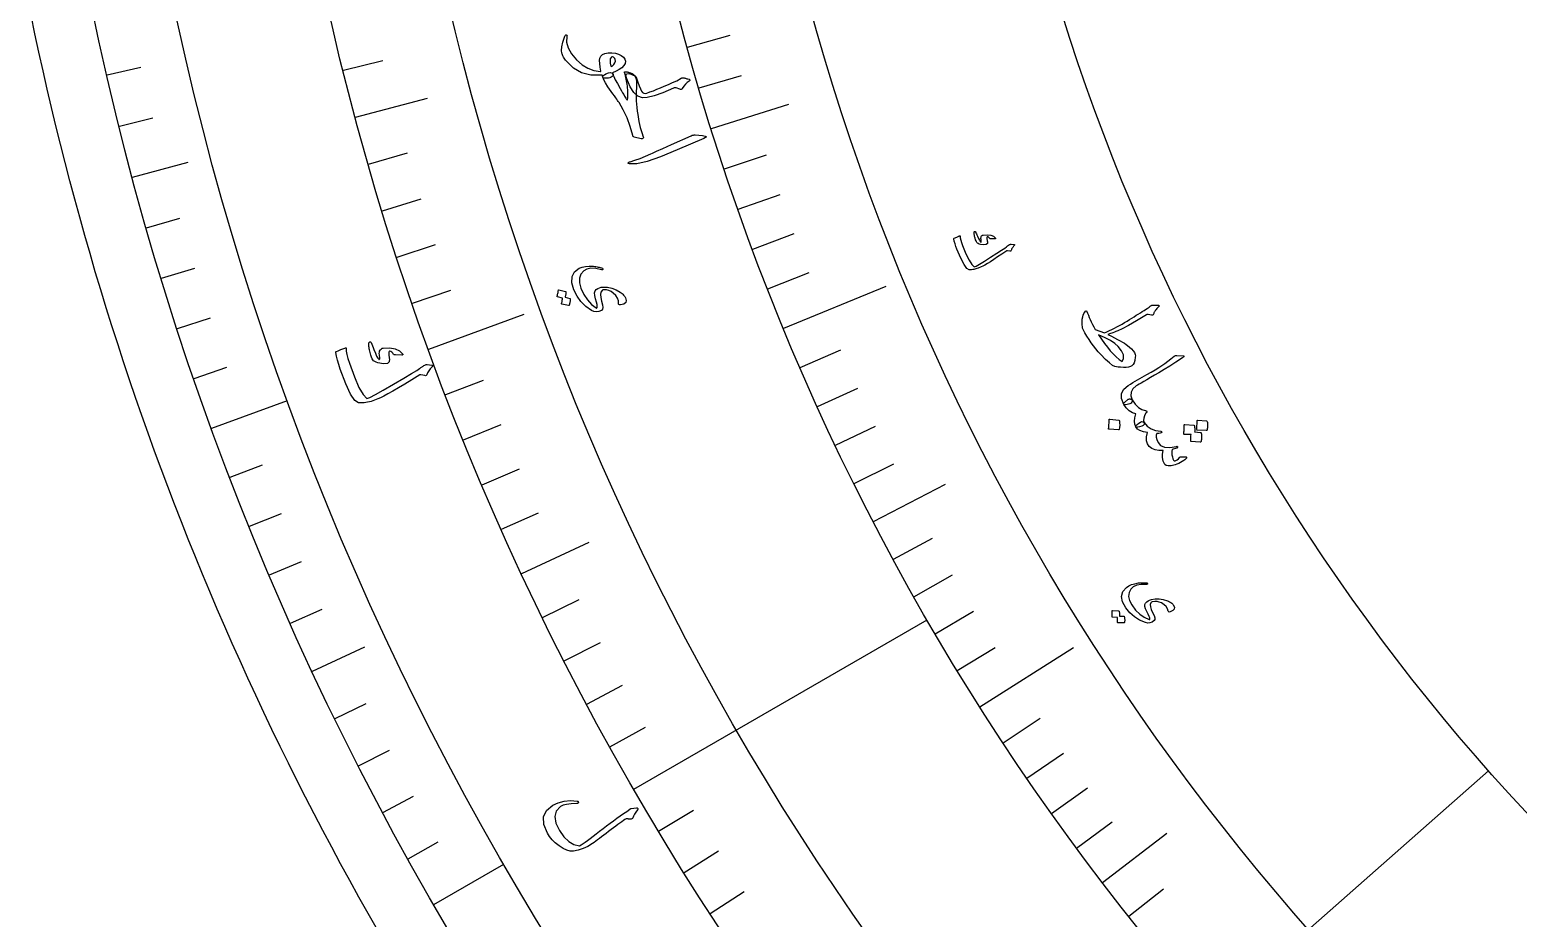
# Model space of a CAD drawing. Header units: millimetres. Extents: x -68 to 68, y -68 to 87.
# Drawn here: x -66.15 to -33.51, y -33.38 to -13.89 of the extents above; entities that cross this region are included whole.
import ezdxf

# ---------------------------------------------------------------- set-up
doc = ezdxf.new("R2010")
doc.units = ezdxf.units.MM
for name, color, linetype in [('CUT_OUTER', 1, 'Continuous'), ('ENGRAVE', 7, 'Continuous'), ('ENGRAVE_FINE', 8, 'Continuous'), ('TEXT', 5, 'Continuous')]:
    doc.layers.add(name, color=color, linetype=linetype)

msp = doc.modelspace()

# ---------------------------------------------------------------- linework, layer by layer
at = {"layer": 'CUT_OUTER'}
msp.add_lwpolyline([(-58.5256, -33.6304), (-58.7309, -33.2706), (-58.9339, -32.9096), (-59.1347, -32.5474), (-59.3333, -32.1839), (-59.5297, -31.8193), (-59.7238, -31.4534), (-59.9157, -31.0864), (-60.1053, -30.7181), (-60.2926, -30.3488), (-60.4777, -29.9782), (-60.6605, -29.6066), (-60.841, -29.2338), (-61.0193, -28.86), (-61.1952, -28.485), (-61.3688, -28.109), (-61.5402, -27.7319), (-61.7092, -27.3538), (-61.8758, -26.9746), (-62.0402, -26.5945), (-62.2022, -26.2133), (-62.3619, -25.8311), (-62.5192, -25.448), (-62.6742, -25.0639), (-62.8268, -24.6789), (-62.977, -24.2929), (-63.1249, -23.906), (-63.2704, -23.5183), (-63.4135, -23.1296), (-63.5542, -22.7401), (-63.6926, -22.3497), (-63.8285, -21.9584), (-63.962, -21.5664), (-64.0932, -21.1735), (-64.2219, -20.7799), (-64.3482, -20.3854), (-64.472, -19.9902), (-64.5935, -19.5942), (-64.7125, -19.1975), (-64.8291, -18.8001), (-64.9432, -18.4019), (-65.0549, -18.0031), (-65.1641, -17.6036), (-65.2709, -17.2034), (-65.3752, -16.8026), (-65.4771, -16.4012), (-65.5765, -15.9991), (-65.6734, -15.5964), (-65.7679, -15.1932), (-65.8599, -14.7893), (-65.9494, -14.3849), (-66.0364, -13.98), (-66.121, -13.5746)], dxfattribs=at)
at = {"layer": 'ENGRAVE'}
for points in [[(-59.006, -15.8106), (-57.4282, -15.3878)], [(-51.2041, -16.0564), (-49.5037, -15.5232)], [(-63.896, -17.1209), (-62.6735, -16.7933)], [(-49.6183, -20.4375), (-47.3714, -19.512)], [(-57.4035, -20.8932), (-55.3103, -20.1313)], [(-62.1607, -22.6246), (-60.4956, -22.0186)], [(-47.6526, -24.6758), (-46.0702, -23.8564)], [(-55.3641, -25.8167), (-53.8836, -25.1263)], [(-52.9033, -30.5437), (-46.4731, -26.8313)], [(-59.9523, -27.9562), (-58.8052, -27.4213)], [(-45.319, -28.7376), (-43.2669, -27.4363)], [(-40.2424, -35.4995), (-34.1681, -30.1411)], [(-42.6329, -32.5899), (-41.2172, -31.5076)], [(-57.2876, -33.075), (-55.7531, -32.1891)]]:
    msp.add_lwpolyline(points, dxfattribs=at)
for radius in [66.15, 66.15, 64.3781, 61.0875, 61.0875, 58.4888, 53.6625, 53.6625, 50.8275, 45.5625, 45.5625]:
    msp.add_circle((0, 0), radius, dxfattribs=at)
at = {"layer": 'ENGRAVE_FINE'}
for points in [[(-51.7299, -14.2717), (-50.7929, -14.0132)], [(-59.2729, -14.7784), (-58.4084, -14.5629)], [(-64.4546, -14.8805), (-63.7147, -14.7097)], [(-51.4748, -15.1661), (-50.5424, -14.8914)], [(-64.1851, -16.0031), (-63.4482, -15.8194)], [(-58.7211, -16.838), (-57.8646, -16.5924)], [(-50.9178, -16.9424), (-49.9955, -16.6355)], [(-58.4183, -17.8603), (-57.5662, -17.5998)], [(-50.616, -17.8238), (-49.6992, -17.5009)], [(-63.5875, -18.2334), (-62.8575, -18.0241)], [(-58.0977, -18.8771), (-57.2503, -18.6017)], [(-50.2987, -18.7003), (-49.3877, -18.3615)], [(-63.2596, -19.3404), (-62.5334, -19.1184)], [(-49.9662, -19.5716), (-49.0611, -19.2171)], [(-57.7594, -19.8881), (-56.9169, -19.5981)], [(-62.9124, -20.4415), (-62.1902, -20.2068)], [(-49.2552, -21.2976), (-48.363, -20.9119)], [(-62.5461, -21.5363), (-61.8281, -21.2891)], [(-57.0301, -21.8918), (-56.1983, -21.5725)], [(-48.877, -22.1518), (-47.9917, -21.7506)], [(-56.6393, -22.8838), (-55.8132, -22.55)], [(-48.4838, -22.9998), (-47.6056, -22.5832)], [(-61.7563, -23.706), (-61.0474, -23.4339)], [(-48.0756, -23.8412), (-47.2048, -23.4093)], [(-56.2313, -23.8688), (-55.4112, -23.5206)], [(-61.3332, -24.7802), (-60.6291, -24.4958)], [(-55.8062, -24.8465), (-54.9922, -24.4841)], [(-47.2149, -25.5034), (-46.3596, -25.0414)], [(-60.8914, -25.8469), (-60.1924, -25.5502)], [(-46.7625, -26.3236), (-45.9155, -25.8468)], [(-54.9051, -26.779), (-54.1043, -26.3884)], [(-60.431, -26.9056), (-59.7373, -26.5968)], [(-46.2957, -27.1362), (-45.4571, -26.6447)], [(-54.4294, -27.7331), (-53.6355, -27.3286)], [(-45.8145, -27.9409), (-44.9846, -27.4348)], [(-53.9371, -28.6788), (-53.1504, -28.2605)], [(-59.4552, -28.9983), (-58.7727, -28.6654)], [(-44.8095, -29.5258), (-43.9978, -28.991)], [(-53.4283, -29.6158), (-52.649, -29.1838)], [(-58.9401, -30.0315), (-58.2635, -29.6867)], [(-44.2859, -30.3054), (-43.4838, -29.7565)], [(-43.7486, -31.0761), (-42.9561, -30.5133)], [(-58.407, -31.0555), (-57.7365, -30.699)], [(-52.3622, -31.4624), (-51.5985, -31.0035)], [(-43.1975, -31.8377), (-42.4151, -31.261)], [(-57.8561, -32.0702), (-57.1919, -31.702)], [(-51.8051, -32.3714), (-51.0495, -31.8993)], [(-51.2323, -33.2706), (-50.485, -32.7854)], [(-42.0549, -33.3324), (-41.2932, -32.7286)]]:
    msp.add_lwpolyline(points, dxfattribs=at)
at = {"layer": 'TEXT'}
for points in [[(-53.6297, -14.8885), (-53.8516, -14.8862), (-54.0513, -14.834), (-54.2285, -14.7316), (-54.3829, -14.5787), (-54.4005, -14.5562), (-54.4168, -14.5337), (-54.4319, -14.5112), (-54.4459, -14.4887), (-54.4584, -14.4664), (-54.4694, -14.4443), (-54.4788, -14.4224), (-54.4866, -14.4009), (-54.4934, -14.3438), (-54.4846, -14.2635), (-54.4598, -14.16), (-54.4192, -14.0335), (-54.4123, -14.0193), (-54.4045, -14.0099), (-54.3958, -14.0055), (-54.3861, -14.0059), (-54.3777, -14.0102), (-54.3725, -14.0173), (-54.3706, -14.0274), (-54.3719, -14.0404), (-54.3785, -14.1626), (-54.3452, -14.2891), (-54.272, -14.4197), (-54.1588, -14.5541), (-54.0414, -14.6567), (-53.915, -14.7333), (-53.7797, -14.7839), (-53.6356, -14.8087), (-53.6312, -14.807), (-53.628, -14.8046), (-53.626, -14.8015), (-53.6252, -14.7977), (-53.6441, -14.7096), (-53.6543, -14.6329), (-53.6559, -14.5679), (-53.6489, -14.5144), (-53.628, -14.4689), (-53.5914, -14.434), (-53.5392, -14.4098), (-53.4714, -14.3963), (-53.4622, -14.3953), (-53.4528, -14.3947), (-53.4431, -14.3942), (-53.4331, -14.3941), (-53.4228, -14.3942), (-53.4119, -14.3944), (-53.4005, -14.3949), (-53.3885, -14.3955), (-53.3091, -14.4057), (-53.2402, -14.4253), (-53.1818, -14.4544), (-53.1338, -14.493), (-53.1013, -14.5369), (-53.0893, -14.5821), (-53.0977, -14.6285), (-53.1265, -14.6762), (-53.1719, -14.7236), (-53.2281, -14.7656), (-53.2953, -14.8022), (-53.3733, -14.8335), (-53.3719, -14.8384), (-53.3703, -14.8432), (-53.3686, -14.8477), (-53.3668, -14.852), (-53.365, -14.8563), (-53.3634, -14.8608), (-53.3618, -14.8655), (-53.3604, -14.8704), (-53.3592, -14.8884), (-53.3663, -14.9045), (-53.3816, -14.9189), (-53.4052, -14.9316), (-53.4321, -14.9417), (-53.4601, -14.949), (-53.4893, -14.9536), (-53.5196, -14.9555), (-53.5469, -14.9545), (-53.5673, -14.9505), (-53.5809, -14.9436), (-53.5875, -14.9337), (-53.6008, -14.8859), (-53.6054, -14.8868), (-53.6118, -14.8876), (-53.6198, -14.8881), (-53.6297, -14.8885)], [(-53.3833, -14.6905), (-53.3448, -14.6516), (-53.3204, -14.6139), (-53.31, -14.5774), (-53.3138, -14.5421), (-53.3246, -14.5234), (-53.338, -14.5076), (-53.3538, -14.495), (-53.3722, -14.4853), (-53.3812, -14.483), (-53.3898, -14.4847), (-53.3981, -14.4903), (-53.4059, -14.4998), (-53.4215, -14.5319), (-53.4267, -14.5736), (-53.4216, -14.625), (-53.406, -14.686), (-53.4031, -14.6919), (-53.3983, -14.6946), (-53.3917, -14.6942), (-53.3833, -14.6905)], [(-52.8468, -15.1725), (-52.8523, -15.2386), (-52.8552, -15.3067), (-52.8555, -15.3768), (-52.853, -15.4488), (-52.8481, -15.5226), (-52.841, -15.5977), (-52.8317, -15.6743), (-52.8202, -15.7522), (-52.7941, -15.9018), (-52.7649, -16.0325), (-52.7326, -16.1444), (-52.6975, -16.2374), (-52.6943, -16.2476), (-52.6942, -16.2567), (-52.6971, -16.2648), (-52.7031, -16.2717), (-52.7112, -16.2771), (-52.7201, -16.2804), (-52.7301, -16.2816), (-52.741, -16.2807), (-52.8952, -16.2467), (-52.908, -16.2426), (-52.9177, -16.2352), (-52.9244, -16.2245), (-52.928, -16.2105), (-52.985, -16.0109), (-53.0543, -15.8241), (-53.1359, -15.65), (-53.2301, -15.4885), (-53.2355, -15.4796), (-53.2455, -15.4645), (-53.2602, -15.4433), (-53.2795, -15.416), (-53.3034, -15.3826), (-53.3319, -15.343), (-53.365, -15.2972), (-53.4027, -15.2452), (-53.474, -15.1439), (-53.5286, -15.0577), (-53.5666, -14.9868), (-53.5882, -14.9312), (-53.5869, -14.9153), (-53.5747, -14.8976), (-53.5515, -14.8783), (-53.5173, -14.8573), (-53.4588, -14.8344), (-53.4135, -14.8292), (-53.3816, -14.8414), (-53.3628, -14.8711), (-53.3441, -14.9191), (-53.3119, -14.9859), (-53.2662, -15.0715), (-53.2069, -15.1758), (-53.1767, -15.2283), (-53.1502, -15.2741), (-53.1273, -15.3134), (-53.1082, -15.3462), (-53.0928, -15.3722), (-53.0812, -15.3914), (-53.0735, -15.4038), (-53.0696, -15.4094), (-53.0678, -15.4114), (-53.0662, -15.4131), (-53.0648, -15.4146), (-53.0637, -15.4158), (-53.0628, -15.4168), (-53.0621, -15.418), (-53.0615, -15.4192), (-53.061, -15.4204), (-53.0551, -15.4269), (-53.0505, -15.4288), (-53.0473, -15.426), (-53.0454, -15.4185), (-53.0404, -15.3865), (-53.037, -15.3533), (-53.0351, -15.3188), (-53.0347, -15.2831), (-53.0356, -15.2461), (-53.0378, -15.2078), (-53.0411, -15.1681), (-53.0457, -15.1271), (-53.0509, -15.0871), (-53.0568, -15.0478), (-53.0635, -15.0092), (-53.071, -14.9714), (-53.0794, -14.9346), (-53.0886, -14.8993), (-53.0988, -14.8654), (-53.1099, -14.8329), (-53.1112, -14.824), (-53.1095, -14.8173), (-53.1049, -14.8129), (-53.0973, -14.8106), (-53.0825, -14.811), (-53.0679, -14.8124), (-53.0532, -14.8149), (-53.0386, -14.8184), (-53.0238, -14.8226), (-53.0085, -14.8274), (-52.9927, -14.8327), (-52.9765, -14.8386), (-52.9448, -14.8525), (-52.9191, -14.8681), (-52.8992, -14.8853), (-52.8853, -14.9042), (-52.8631, -14.9556), (-52.8493, -15.0174), (-52.8438, -15.0897), (-52.8468, -15.1725)], [(-52.621, -15.2818), (-52.5511, -15.2555), (-52.4777, -15.2271), (-52.4009, -15.1966), (-52.3207, -15.1639), (-52.2367, -15.1288), (-52.1488, -15.0912), (-52.057, -15.0509), (-51.9611, -15.0081), (-51.8675, -14.9494), (-51.8542, -14.9452), (-51.841, -14.9431), (-51.8279, -14.9429), (-51.8149, -14.9448), (-51.8081, -14.9462), (-51.799, -14.9484), (-51.7877, -14.9515), (-51.7741, -14.9554), (-51.7581, -14.9599), (-51.7396, -14.9649), (-51.7187, -14.9703), (-51.6953, -14.9761), (-51.6875, -14.9783), (-51.6814, -14.9819), (-51.6769, -14.987), (-51.674, -14.9936), (-51.6736, -14.9996), (-51.676, -15.0054), (-51.6811, -15.011), (-51.689, -15.0164), (-51.7331, -15.0473), (-51.7737, -15.0845), (-51.8108, -15.128), (-51.8443, -15.1778), (-51.854, -15.1907), (-51.8654, -15.1979), (-51.8785, -15.1992), (-51.8933, -15.1948), (-51.9804, -15.1646), (-51.9905, -15.1631), (-52.0029, -15.1639), (-52.0177, -15.167), (-52.0348, -15.1725), (-52.2703, -15.2708), (-52.4627, -15.3388), (-52.6121, -15.3761), (-52.7185, -15.3826), (-52.816, -15.3495), (-52.906, -15.2689), (-52.9881, -15.1407), (-53.0621, -14.9648), (-53.0774, -14.8961), (-53.0655, -14.8568), (-53.0266, -14.8469), (-52.9606, -14.8664), (-52.9515, -14.8704), (-52.9425, -14.8744), (-52.9338, -14.8782), (-52.9253, -14.8819), (-52.9169, -14.8855), (-52.9088, -14.889), (-52.9009, -14.8924), (-52.8931, -14.8957), (-52.8776, -14.9047), (-52.8649, -14.9172), (-52.8548, -14.9332), (-52.8475, -14.9525), (-52.8194, -15.0408), (-52.7911, -15.1176), (-52.7626, -15.1829), (-52.7339, -15.2367), (-52.7122, -15.2655), (-52.6862, -15.2826), (-52.6558, -15.288), (-52.621, -15.2818)], [(-51.3969, -16.2129), (-51.3439, -16.2216), (-51.322, -16.235), (-51.3311, -16.2534), (-51.3713, -16.2766), (-51.9587, -16.5245), (-52.3193, -16.6762), (-52.6134, -16.7783), (-52.8413, -16.8303), (-53.0029, -16.8319), (-53.0175, -16.8274), (-53.0264, -16.8222), (-53.0293, -16.8161), (-53.0264, -16.8092), (-53.0205, -16.8025), (-53.0121, -16.7964), (-53.0011, -16.7909), (-52.9876, -16.7859), (-52.8806, -16.752), (-52.7687, -16.7111), (-52.6518, -16.6632), (-52.5301, -16.6084), (-52.4981, -16.5947), (-52.4119, -16.5568), (-52.2715, -16.4947), (-52.0769, -16.4086), (-51.6464, -16.2143), (-51.6229, -16.2056), (-51.6006, -16.1999), (-51.5794, -16.1973), (-51.5593, -16.1976)], [(-44.5653, -18.6207), (-44.5772, -18.6348), (-44.5881, -18.6489), (-44.598, -18.663), (-44.607, -18.6771), (-44.6151, -18.6913), (-44.6221, -18.7058), (-44.6281, -18.7204), (-44.6331, -18.7352), (-44.6367, -18.7416), (-44.6424, -18.7456), (-44.6501, -18.7472), (-44.6598, -18.7464), (-44.7124, -18.7391), (-44.718, -18.7386), (-44.7226, -18.7385), (-44.7262, -18.7388), (-44.7288, -18.7395), (-44.8332, -18.8101), (-44.9279, -18.8732), (-45.0127, -18.9289), (-45.0878, -18.977), (-45.1531, -19.0174), (-45.2086, -19.0501), (-45.2542, -19.0749), (-45.29, -19.0918), (-45.3588, -19.1208), (-45.3812, -19.1288), (-45.404, -19.1357), (-45.4274, -19.1417), (-45.4513, -19.1466), (-45.4758, -19.1504), (-45.501, -19.1529), (-45.5267, -19.1543), (-45.553, -19.1545), (-45.6042, -19.126), (-45.666, -19.0416), (-45.7382, -18.9012), (-45.8202, -18.7048), (-45.8432, -18.6423), (-45.8628, -18.5839), (-45.879, -18.5295), (-45.8919, -18.4792), (-45.8918, -18.4741), (-45.8903, -18.4699), (-45.8875, -18.4665), (-45.8832, -18.4641), (-45.8621, -18.4541), (-45.8428, -18.4451), (-45.8253, -18.4372), (-45.8097, -18.4304), (-45.7957, -18.4245), (-45.7833, -18.4196), (-45.7723, -18.4155), (-45.7627, -18.4123), (-45.7573, -18.4109), (-45.7536, -18.4115), (-45.7518, -18.4144), (-45.7517, -18.4194), (-45.7483, -18.4566), (-45.7384, -18.5022), (-45.7219, -18.5563), (-45.6988, -18.6189), (-45.6232, -18.8032), (-45.5549, -18.9435), (-45.4943, -19.04), (-45.4417, -19.0928), (-45.399, -19.0748), (-45.3249, -19.0334), (-45.2195, -18.9688), (-45.0826, -18.8812), (-44.9459, -18.7923), (-44.8427, -18.7248), (-44.773, -18.6785), (-44.7367, -18.6533), (-44.7269, -18.6461), (-44.7178, -18.6393), (-44.7093, -18.633), (-44.7014, -18.6272), (-44.6942, -18.6219), (-44.6878, -18.6171), (-44.6823, -18.6128), (-44.6775, -18.6091), (-44.6668, -18.6018), (-44.6558, -18.5968), (-44.6445, -18.5941), (-44.6328, -18.5937), (-44.5684, -18.5977), (-44.5639, -18.5983), (-44.5605, -18.5997), (-44.5583, -18.6017), (-44.5573, -18.6044), (-44.5578, -18.6085), (-44.5593, -18.6125), (-44.5618, -18.6166), (-44.5653, -18.6207)], [(-44.9737, -18.4633), (-44.973, -18.4661), (-44.9731, -18.4688), (-44.9741, -18.4714), (-44.9759, -18.474), (-44.9779, -18.4754), (-44.9802, -18.4766), (-44.9828, -18.4774), (-44.9858, -18.478), (-45.0725, -18.4794), (-45.0816, -18.479), (-45.0889, -18.4776), (-45.0946, -18.4753), (-45.0986, -18.4722), (-45.1108, -18.4567), (-45.1235, -18.4444), (-45.1367, -18.4355), (-45.1505, -18.4298), (-45.1564, -18.4299), (-45.1608, -18.4348), (-45.1637, -18.4443), (-45.1651, -18.4586), (-45.1646, -18.4675), (-45.1638, -18.4766), (-45.1628, -18.486), (-45.1615, -18.4955), (-45.1598, -18.5053), (-45.1578, -18.5154), (-45.1555, -18.5259), (-45.1528, -18.5368), (-45.1531, -18.5784), (-45.1789, -18.6024), (-45.2305, -18.6086), (-45.3076, -18.5971), (-45.3323, -18.5894), (-45.3528, -18.5804), (-45.369, -18.57), (-45.3811, -18.5584), (-45.3908, -18.544), (-45.4009, -18.523), (-45.4116, -18.4951), (-45.4227, -18.4605), (-45.428, -18.4427), (-45.4324, -18.4255), (-45.4359, -18.409), (-45.4385, -18.3932), (-45.4405, -18.3781), (-45.4421, -18.3639), (-45.4433, -18.3506), (-45.4443, -18.3382), (-45.4432, -18.3299), (-45.4408, -18.3233), (-45.4371, -18.3184), (-45.4321, -18.3153), (-45.4262, -18.3139), (-45.4212, -18.315), (-45.417, -18.3184), (-45.4137, -18.3242), (-45.4045, -18.3433), (-45.3943, -18.3651), (-45.3833, -18.3895), (-45.3714, -18.4167), (-45.349, -18.4674), (-45.3296, -18.5062), (-45.3132, -18.533), (-45.2997, -18.548), (-45.2971, -18.5496), (-45.2944, -18.5499), (-45.2916, -18.549), (-45.2887, -18.5468), (-45.2872, -18.5447), (-45.2863, -18.5417), (-45.286, -18.5377), (-45.2862, -18.5327), (-45.293, -18.4879), (-45.295, -18.4689), (-45.2946, -18.4518), (-45.2917, -18.4365), (-45.2865, -18.4231), (-45.279, -18.4106), (-45.2699, -18.4013), (-45.259, -18.3951), (-45.2464, -18.3921), (-45.1563, -18.3852), (-45.0808, -18.3948), (-45.0199, -18.4208), (-44.9737, -18.4633)], [(-53.2381, -19.8912), (-53.2401, -19.8342), (-53.2604, -19.7773), (-53.2992, -19.7206), (-53.3564, -19.664), (-53.4029, -19.6317), (-53.4526, -19.6089), (-53.5056, -19.5954), (-53.5617, -19.5913), (-53.5722, -19.5926), (-53.5823, -19.5961), (-53.5921, -19.6017), (-53.6015, -19.6094), (-53.626, -19.6468), (-53.636, -19.6981), (-53.6314, -19.7633), (-53.6122, -19.8425), (-53.5924, -19.9203), (-53.5866, -19.9801), (-53.5949, -20.0218), (-53.6172, -20.0454), (-53.674, -20.0683), (-53.7293, -20.076), (-53.7831, -20.0685), (-53.8354, -20.0458), (-53.9591, -19.9574), (-54.0644, -19.8531), (-54.1513, -19.733), (-54.2197, -19.5972), (-54.2648, -19.4382), (-54.2601, -19.3056), (-54.2057, -19.1996), (-54.1017, -19.1203), (-54.038, -19.0953), (-53.9648, -19.0799), (-53.882, -19.074), (-53.7895, -19.0776), (-53.763, -19.0808), (-53.7372, -19.0846), (-53.7121, -19.089), (-53.6877, -19.0939), (-53.6638, -19.0995), (-53.6403, -19.1058), (-53.6172, -19.1127), (-53.5946, -19.1204), (-53.5846, -19.1252), (-53.5793, -19.1309), (-53.5785, -19.1373), (-53.5824, -19.1444), (-53.5885, -19.1498), (-53.5954, -19.1531), (-53.603, -19.1541), (-53.6114, -19.153), (-53.7392, -19.1254), (-53.8473, -19.1204), (-53.9357, -19.1382), (-54.0044, -19.1789), (-54.0656, -19.2532), (-54.096, -19.3414), (-54.0956, -19.4434), (-54.0641, -19.559), (-54.0005, -19.6987), (-53.924, -19.8173), (-53.8345, -19.9149), (-53.7323, -19.9912), (-53.7246, -19.9952), (-53.7182, -19.9954), (-53.7133, -19.9919), (-53.7097, -19.9846), (-53.7074, -19.9596), (-53.7124, -19.9195), (-53.7248, -19.8645), (-53.7444, -19.7944), (-53.7614, -19.722), (-53.7648, -19.6633), (-53.7547, -19.6183), (-53.7311, -19.587), (-53.6981, -19.5644), (-53.661, -19.548), (-53.6196, -19.5376), (-53.574, -19.5333), (-53.4794, -19.5385), (-53.3863, -19.5596), (-53.2948, -19.5964), (-53.2047, -19.649), (-53.1826, -19.6636), (-53.1626, -19.6783), (-53.1448, -19.6931), (-53.1292, -19.7081), (-53.1157, -19.7231), (-53.1042, -19.738), (-53.0948, -19.7527), (-53.0875, -19.7673), (-53.0709, -19.8289), (-53.0835, -19.8752), (-53.1252, -19.9062), (-53.1962, -19.9219), (-53.2171, -19.9215), (-53.231, -19.9162), (-53.2381, -19.9061), (-53.2381, -19.8912)], [(-54.3091, -19.7832), (-54.3064, -19.7845), (-54.3042, -19.7868), (-54.3025, -19.7903), (-54.3013, -19.7948), (-54.3014, -19.8127), (-54.3022, -19.8302), (-54.3038, -19.8475), (-54.3062, -19.8645), (-54.3094, -19.8813), (-54.3135, -19.8982), (-54.3185, -19.915), (-54.3244, -19.9319), (-54.3267, -19.9355), (-54.3298, -19.9379), (-54.3335, -19.9389), (-54.338, -19.9386), (-54.4858, -19.9056), (-54.4881, -19.9041), (-54.4892, -19.901), (-54.4892, -19.8963), (-54.4879, -19.8901), (-54.4863, -19.8855), (-54.4844, -19.8783), (-54.4822, -19.8686), (-54.4797, -19.8562), (-54.4769, -19.8411), (-54.4737, -19.8232), (-54.47, -19.8023), (-54.466, -19.7787), (-54.5811, -19.7514), (-54.585, -19.7497), (-54.587, -19.7463), (-54.5871, -19.7413), (-54.5853, -19.7348), (-54.5838, -19.7292), (-54.5816, -19.7203), (-54.5788, -19.7083), (-54.5754, -19.6931), (-54.5714, -19.6746), (-54.5669, -19.6524), (-54.5619, -19.6267), (-54.5564, -19.5974), (-54.5549, -19.5941), (-54.553, -19.5921), (-54.5505, -19.5916), (-54.5475, -19.5924), (-54.4041, -19.6295), (-54.4014, -19.6308), (-54.3992, -19.6332), (-54.3975, -19.6366), (-54.3963, -19.6412), (-54.3958, -19.6561), (-54.396, -19.6709), (-54.3971, -19.6855), (-54.3991, -19.7), (-54.4018, -19.7144), (-54.4051, -19.7285), (-54.409, -19.7423), (-54.4136, -19.756)], [(-41.5368, -19.9316), (-41.5098, -19.9304), (-41.4858, -19.9294), (-41.4649, -19.9286), (-41.4471, -19.9281), (-41.4326, -19.9277), (-41.4214, -19.9275), (-41.4137, -19.9273), (-41.4095, -19.9273), (-41.4033, -19.9285), (-41.3981, -19.9311), (-41.3938, -19.9351), (-41.3905, -19.9404), (-41.389, -19.9454), (-41.3894, -19.9504), (-41.3918, -19.9554), (-41.3961, -19.9604), (-41.4172, -19.9836), (-41.4358, -20.0043), (-41.4517, -20.0225), (-41.4651, -20.0383), (-41.4705, -20.0462), (-41.476, -20.055), (-41.4818, -20.0647), (-41.4878, -20.0753), (-41.494, -20.0869), (-41.5002, -20.0996), (-41.5065, -20.1134), (-41.5129, -20.1284), (-41.5212, -20.1399), (-41.5311, -20.1472), (-41.5428, -20.1503), (-41.5561, -20.1494), (-41.6261, -20.136), (-41.6369, -20.1348), (-41.6472, -20.1356), (-41.6569, -20.1383), (-41.666, -20.1428), (-41.8829, -20.2721), (-42.0603, -20.3737), (-42.1981, -20.4474), (-42.2965, -20.4932), (-42.334, -20.5087), (-42.3683, -20.5226), (-42.3995, -20.5347), (-42.4275, -20.5452), (-42.4525, -20.5541), (-42.4746, -20.5614), (-42.4938, -20.5671), (-42.5101, -20.5713), (-42.4333, -20.61), (-42.3631, -20.6463), (-42.2998, -20.6802), (-42.2433, -20.7119), (-42.1935, -20.741), (-42.1504, -20.7674), (-42.1139, -20.7912), (-42.0842, -20.8125), (-42.0357, -20.8524), (-41.994, -20.8914), (-41.9589, -20.9297), (-41.9307, -20.9672), (-41.9191, -20.9887), (-41.9119, -21.0136), (-41.9089, -21.042), (-41.9104, -21.0739), (-41.9207, -21.1408), (-41.9363, -21.194), (-41.9572, -21.2333), (-41.9836, -21.2588), (-42.0187, -21.2757), (-42.0619, -21.2875), (-42.1132, -21.2941), (-42.1725, -21.2954), (-42.2325, -21.2936), (-42.2835, -21.2898), (-42.3256, -21.284), (-42.3588, -21.2763), (-42.4084, -21.251), (-42.4762, -21.1988), (-42.5621, -21.1195), (-42.666, -21.0128), (-42.7213, -20.9519), (-42.7747, -20.8886), (-42.8263, -20.8229), (-42.876, -20.7547), (-42.9239, -20.6845), (-42.9699, -20.6125), (-43.014, -20.5389), (-43.0563, -20.4634), (-43.0642, -20.4322), (-43.0703, -20.402), (-43.0747, -20.3727), (-43.0773, -20.3443), (-43.0783, -20.3167), (-43.0779, -20.2895), (-43.076, -20.2627), (-43.0726, -20.2363), (-43.0634, -20.1885), (-43.0514, -20.1468), (-43.0366, -20.1111), (-43.0189, -20.0814), (-43.0019, -20.0618), (-42.988, -20.0531), (-42.9772, -20.0553), (-42.9694, -20.0685), (-42.9558, -20.1096), (-42.9396, -20.1532), (-42.9207, -20.1991), (-42.8993, -20.2475), (-42.8751, -20.2984), (-42.8484, -20.3516), (-42.819, -20.4072), (-42.787, -20.4652), (-42.5874, -20.5374), (-42.5324, -20.514), (-42.4775, -20.4891), (-42.4225, -20.4629), (-42.3677, -20.4352), (-42.3126, -20.4062), (-42.2573, -20.376), (-42.2016, -20.3444), (-42.1455, -20.3117), (-42.0903, -20.2786), (-42.0371, -20.2463), (-41.986, -20.2146), (-41.9369, -20.1836), (-41.8896, -20.1535), (-41.8439, -20.1245), (-41.7997, -20.0965), (-41.7571, -20.0697), (-41.7176, -20.0447), (-41.683, -20.0226), (-41.6532, -20.0032), (-41.6283, -19.9866), (-41.608, -19.9728), (-41.5924, -19.9617), (-41.5813, -19.9532), (-41.5748, -19.9474), (-41.567, -19.9419), (-41.558, -19.9374), (-41.548, -19.934), (-41.5368, -19.9316)], [(-57.3304, -21.281), (-57.3503, -21.3027), (-57.3686, -21.3245), (-57.3855, -21.3463), (-57.4008, -21.3682), (-57.4146, -21.3904), (-57.4268, -21.4129), (-57.4373, -21.4358), (-57.4463, -21.4591), (-57.4525, -21.4691), (-57.4618, -21.4751), (-57.4742, -21.4772), (-57.4897, -21.4753), (-57.5733, -21.4605), (-57.5822, -21.4594), (-57.5895, -21.4589), (-57.5953, -21.4592), (-57.5995, -21.4601), (-57.771, -21.5661), (-57.9264, -21.6609), (-58.0656, -21.7444), (-58.1887, -21.8165), (-58.2957, -21.877), (-58.3864, -21.9257), (-58.461, -21.9624), (-58.5193, -21.9873), (-58.6312, -22.0293), (-58.6674, -22.0406), (-58.7044, -22.0503), (-58.7421, -22.0583), (-58.7807, -22.0646), (-58.8201, -22.0691), (-58.8604, -22.0716), (-58.9017, -22.0722), (-58.9438, -22.0708), (-59.0237, -22.0218), (-59.1172, -21.8827), (-59.2236, -21.6533), (-59.3417, -21.3333), (-59.3742, -21.2318), (-59.4016, -21.1369), (-59.4238, -21.0487), (-59.441, -20.9672), (-59.4405, -20.959), (-59.4378, -20.9524), (-59.433, -20.9473), (-59.426, -20.9437), (-59.3915, -20.9292), (-59.3601, -20.9162), (-59.3316, -20.9048), (-59.3061, -20.8949), (-59.2834, -20.8865), (-59.2631, -20.8795), (-59.2453, -20.8737), (-59.2298, -20.8694), (-59.221, -20.8674), (-59.2152, -20.8687), (-59.2124, -20.8734), (-59.2126, -20.8815), (-59.2098, -20.9411), (-59.1971, -21.0148), (-59.1745, -21.1025), (-59.1419, -21.2042), (-59.0333, -21.5041), (-58.9333, -21.7331), (-58.8427, -21.8914), (-58.7619, -21.9792), (-58.6924, -21.9531), (-58.5714, -21.8917), (-58.3987, -21.7952), (-58.1742, -21.6639), (-57.95, -21.5308), (-57.7806, -21.4296), (-57.6661, -21.3601), (-57.6065, -21.3222), (-57.5903, -21.3113), (-57.5753, -21.3011), (-57.5612, -21.2916), (-57.5482, -21.2829), (-57.5364, -21.2748), (-57.5259, -21.2676), (-57.5168, -21.2612), (-57.5089, -21.2556), (-57.4913, -21.2446), (-57.4734, -21.2374), (-57.4551, -21.2338), (-57.4363, -21.2338), (-57.3337, -21.2441), (-57.3266, -21.2455), (-57.3213, -21.2478), (-57.318, -21.2512), (-57.3165, -21.2555), (-57.3175, -21.262), (-57.3202, -21.2683), (-57.3245, -21.2747), (-57.3304, -21.281)], [(-57.9722, -21.0043), (-57.9713, -21.0088), (-57.9716, -21.013), (-57.9734, -21.0172), (-57.9765, -21.0212), (-57.9798, -21.0233), (-57.9835, -21.025), (-57.9878, -21.0262), (-57.9925, -21.027), (-58.1313, -21.0235), (-58.1457, -21.0222), (-58.1573, -21.0195), (-58.1662, -21.0155), (-58.1724, -21.0102), (-58.1908, -20.9847), (-58.2103, -20.9643), (-58.2308, -20.9491), (-58.2524, -20.9391), (-58.2619, -20.939), (-58.2692, -20.9465), (-58.2745, -20.9615), (-58.2777, -20.9841), (-58.2776, -20.9984), (-58.277, -21.013), (-58.276, -21.028), (-58.2745, -21.0433), (-58.2726, -21.059), (-58.2701, -21.0753), (-58.267, -21.0923), (-58.2634, -21.1098), (-58.2667, -21.1762), (-58.3097, -21.2127), (-58.3925, -21.2193), (-58.515, -21.1958), (-58.5539, -21.1819), (-58.586, -21.1661), (-58.6114, -21.1484), (-58.6299, -21.129), (-58.6443, -21.1055), (-58.6591, -21.0711), (-58.6742, -21.0259), (-58.6896, -20.9699), (-58.6968, -20.941), (-58.7026, -20.9133), (-58.7071, -20.8867), (-58.7102, -20.8612), (-58.7123, -20.837), (-58.7139, -20.8143), (-58.715, -20.7929), (-58.7156, -20.773), (-58.7133, -20.7598), (-58.709, -20.7495), (-58.7028, -20.742), (-58.6946, -20.7373), (-58.685, -20.7355), (-58.677, -20.7375), (-58.6706, -20.7433), (-58.6658, -20.7529), (-58.6524, -20.7839), (-58.6377, -20.8194), (-58.6217, -20.8592), (-58.6045, -20.9034), (-58.5723, -20.9859), (-58.544, -21.0491), (-58.5195, -21.0931), (-58.4991, -21.1179), (-58.495, -21.1206), (-58.4907, -21.1213), (-58.4862, -21.12), (-58.4814, -21.1167), (-58.4788, -21.1135), (-58.4771, -21.1087), (-58.4763, -21.1023), (-58.4765, -21.0943), (-58.4842, -21.0224), (-58.4861, -20.9919), (-58.4842, -20.9646), (-58.4787, -20.9404), (-58.4693, -20.9194), (-58.4566, -20.8999), (-58.4413, -20.8856), (-58.4235, -20.8765), (-58.4032, -20.8727), (-58.2586, -20.8677), (-58.1386, -20.888), (-58.0432, -20.9335), (-57.9722, -21.0043)], [(-42.2877, -20.8341), (-42.3596, -20.771), (-42.4546, -20.7078), (-42.5727, -20.6443), (-42.7139, -20.5805), (-42.6509, -20.6782), (-42.5873, -20.7689), (-42.5231, -20.8528), (-42.4585, -20.9297), (-42.3936, -20.9998), (-42.329, -21.0629), (-42.2646, -21.1192), (-42.2005, -21.1686), (-42.1681, -21.0971), (-42.1719, -21.0176), (-42.2117, -20.93), (-42.2877, -20.8341)], [(-40.8627, -21.0407), (-40.8546, -21.0414), (-40.8487, -21.0429), (-40.845, -21.0452), (-40.8434, -21.0483), (-40.8436, -21.0543), (-40.8494, -21.0627), (-40.8609, -21.0733), (-40.8779, -21.0861), (-41.0212, -21.1808), (-41.1545, -21.2667), (-41.2779, -21.3438), (-41.3915, -21.412), (-41.4893, -21.4688), (-41.577, -21.5198), (-41.6544, -21.5651), (-41.7217, -21.6046), (-41.7788, -21.6383), (-41.8258, -21.6659), (-41.8627, -21.6875), (-41.8895, -21.7031), (-41.9626, -21.7639), (-42.0025, -21.8353), (-42.0091, -21.9173), (-41.9823, -22.0099), (-41.9762, -22.0363), (-41.9825, -22.0586), (-42.0014, -22.0768), (-42.0327, -22.0909), (-42.0856, -22.1064), (-42.1252, -22.1141), (-42.1515, -22.1137), (-42.1645, -22.1054), (-42.2109, -21.979), (-42.2098, -21.8677), (-42.1613, -21.7717), (-42.0656, -21.691), (-42.0157, -21.6604), (-41.9655, -21.6301), (-41.915, -21.6001), (-41.8641, -21.5705), (-41.813, -21.541), (-41.7617, -21.5116), (-41.7102, -21.4823), (-41.6585, -21.453), (-41.5597, -21.3974), (-41.4718, -21.3454), (-41.3947, -21.2972), (-41.3283, -21.2526), (-41.2655, -21.208), (-41.1991, -21.1596), (-41.1289, -21.1075), (-41.055, -21.0517), (-41.0413, -21.0423), (-41.0278, -21.0358), (-41.0143, -21.0323), (-41.0011, -21.0316)], [(-41.7191, -22.5047), (-41.7156, -22.5235), (-41.7147, -22.5382), (-41.7163, -22.5487), (-41.7205, -22.5551), (-41.7288, -22.5615), (-41.7395, -22.568), (-41.7529, -22.5745), (-41.7688, -22.5812), (-41.8214, -22.5996), (-41.8608, -22.6093), (-41.8871, -22.6102), (-41.9002, -22.6024), (-41.9221, -22.5434), (-41.9285, -22.4762), (-41.9194, -22.4008), (-41.8949, -22.3172), (-41.972, -22.2911), (-42.0427, -22.2471), (-42.1069, -22.1852), (-42.1645, -22.1054), (-42.1675, -22.0951), (-42.1658, -22.0846), (-42.1593, -22.0739), (-42.1481, -22.0629), (-42.0715, -22.0021), (-42.063, -21.9954), (-42.0523, -21.9908), (-42.0396, -21.9883), (-42.0247, -21.988), (-42.0121, -21.99), (-42.0008, -21.9943), (-41.9909, -22.0009), (-41.9823, -22.0099), (-41.9131, -22.1045), (-41.8413, -22.1743), (-41.767, -22.2193), (-41.6902, -22.2394), (-41.6802, -22.2412), (-41.6717, -22.245), (-41.6646, -22.251), (-41.659, -22.259), (-41.6559, -22.2676), (-41.6563, -22.2751), (-41.6601, -22.2815), (-41.6674, -22.2869), (-41.6749, -22.2912), (-41.681, -22.2955), (-41.6859, -22.2997), (-41.6895, -22.3039), (-41.712, -22.3596), (-41.7244, -22.4117), (-41.7268, -22.4601), (-41.7191, -22.5047)], [(-42.2712, -22.452), (-42.2673, -22.4532), (-42.2639, -22.456), (-42.2609, -22.4603), (-42.2584, -22.4662), (-42.2531, -22.5145), (-42.2526, -22.5623), (-42.2567, -22.6098), (-42.2655, -22.6569), (-42.2678, -22.6622), (-42.2711, -22.6658), (-42.2753, -22.6676), (-42.2805, -22.6676), (-42.4854, -22.653), (-42.491, -22.6513), (-42.4943, -22.6471), (-42.4954, -22.6405), (-42.4943, -22.6313), (-42.4934, -22.6233), (-42.4922, -22.611), (-42.4908, -22.5942), (-42.4891, -22.573), (-42.4873, -22.5472), (-42.4855, -22.5164), (-42.4837, -22.4807), (-42.4819, -22.44), (-42.481, -22.4343), (-42.4791, -22.4307), (-42.4761, -22.4291), (-42.4719, -22.4295)], [(-40.7915, -23.258), (-40.786, -23.2606), (-40.7841, -23.2663), (-40.7858, -23.2749), (-40.791, -23.2866), (-40.8021, -23.3023), (-40.8207, -23.3199), (-40.8467, -23.3395), (-40.8801, -23.3611), (-40.9189, -23.3841), (-40.9584, -23.4038), (-40.9983, -23.4202), (-41.0389, -23.4334), (-41.122, -23.4514), (-41.1867, -23.4556), (-41.233, -23.446), (-41.2609, -23.4224), (-41.2966, -23.3497), (-41.3151, -23.2742), (-41.3163, -23.196), (-41.3002, -23.1151), (-41.3949, -23.1188), (-41.4774, -23.1062), (-41.5475, -23.0774), (-41.6053, -23.0324), (-41.645, -22.9735), (-41.664, -22.9023), (-41.6623, -22.8188), (-41.6397, -22.723), (-41.7339, -22.7069), (-41.8088, -22.6814), (-41.8642, -22.6465), (-41.9002, -22.6024), (-41.9, -22.5895), (-41.8885, -22.5712), (-41.8656, -22.5474), (-41.8314, -22.5182), (-41.7947, -22.4945), (-41.7638, -22.4844), (-41.7386, -22.4878), (-41.7191, -22.5047), (-41.6478, -22.5865), (-41.5627, -22.6457), (-41.4641, -22.6823), (-41.352, -22.6962), (-41.3459, -22.697), (-41.3409, -22.6986), (-41.3371, -22.7012), (-41.3343, -22.7048), (-41.3322, -22.7098), (-41.3314, -22.7149), (-41.3318, -22.72), (-41.3335, -22.7252), (-41.3433, -22.733), (-41.364, -22.7386), (-41.3956, -22.7422), (-41.4382, -22.7435), (-41.4517, -22.7798), (-41.4516, -22.8248), (-41.4379, -22.8783), (-41.4106, -22.9403), (-41.3544, -23.0054), (-41.2686, -23.0417), (-41.1533, -23.0491), (-41.0085, -23.0276), (-41.0012, -23.0264), (-40.9953, -23.0267), (-40.9909, -23.0285), (-40.9879, -23.0317), (-40.9852, -23.0376), (-40.984, -23.0433), (-40.9842, -23.0488), (-40.9858, -23.0541), (-40.9894, -23.0594), (-40.9935, -23.0636), (-40.9982, -23.0669), (-41.0035, -23.0692), (-41.0984, -23.0964), (-41.106, -23.1313), (-41.1084, -23.1696), (-41.1056, -23.2112), (-41.0976, -23.2561), (-41.0855, -23.2974), (-41.0716, -23.3262), (-41.056, -23.3425), (-41.0386, -23.3462), (-41.019, -23.3395), (-40.995, -23.3234), (-40.9665, -23.2978), (-40.9334, -23.2628), (-40.9209, -23.2585), (-40.8931, -23.2563), (-40.85, -23.2561), (-40.7915, -23.258)], [(-40.3456, -22.4706), (-40.3417, -22.4716), (-40.3383, -22.4742), (-40.3354, -22.4783), (-40.3329, -22.484), (-40.3295, -22.5073), (-40.3272, -22.5305), (-40.326, -22.5535), (-40.3259, -22.5762), (-40.3269, -22.599), (-40.3291, -22.622), (-40.3324, -22.6452), (-40.337, -22.6685), (-40.3397, -22.6752), (-40.3432, -22.6797), (-40.3475, -22.6822), (-40.3528, -22.6825), (-40.5571, -22.6734), (-40.5617, -22.6715), (-40.5645, -22.6672), (-40.5652, -22.6606), (-40.5641, -22.6515), (-40.5632, -22.6438), (-40.562, -22.6317), (-40.5607, -22.6153), (-40.5591, -22.5947), (-40.5575, -22.5694), (-40.5558, -22.5394), (-40.5542, -22.5046), (-40.5527, -22.4651), (-40.5518, -22.4595), (-40.5499, -22.4558), (-40.5469, -22.4542), (-40.5428, -22.4545)], [(-40.4776, -22.7217), (-40.4737, -22.7228), (-40.4703, -22.7254), (-40.4673, -22.7295), (-40.4648, -22.7352), (-40.4613, -22.7586), (-40.4589, -22.7819), (-40.4575, -22.8049), (-40.4573, -22.8278), (-40.4581, -22.8507), (-40.4602, -22.8737), (-40.4634, -22.897), (-40.4679, -22.9205), (-40.4703, -22.9259), (-40.4738, -22.9297), (-40.4787, -22.9319), (-40.4847, -22.9326), (-40.6893, -22.9236), (-40.6928, -22.9222), (-40.6949, -22.9183), (-40.6958, -22.9122), (-40.6953, -22.9036), (-40.6949, -22.898), (-40.6943, -22.8891), (-40.6935, -22.8771), (-40.6926, -22.8619), (-40.6916, -22.8436), (-40.6906, -22.8222), (-40.6897, -22.7978), (-40.6888, -22.7704), (-40.8392, -22.7637), (-40.8439, -22.7617), (-40.8466, -22.7574), (-40.8474, -22.7507), (-40.8463, -22.7416), (-40.8454, -22.7339), (-40.8443, -22.7217), (-40.8429, -22.7053), (-40.8414, -22.6845), (-40.8398, -22.6592), (-40.8382, -22.629), (-40.8366, -22.5941), (-40.8351, -22.5543), (-40.8338, -22.5496), (-40.8316, -22.5466), (-40.8283, -22.5453), (-40.8242, -22.5457), (-40.6266, -22.5627), (-40.6228, -22.5637), (-40.6194, -22.5663), (-40.6164, -22.5705), (-40.6139, -22.5762), (-40.6114, -22.5928), (-40.6094, -22.6095), (-40.6079, -22.6262), (-40.6067, -22.6431), (-40.6062, -22.66), (-40.6065, -22.6769), (-40.6077, -22.6937), (-40.6096, -22.7106)], [(-41.1886, -26.6383), (-41.2014, -26.5881), (-41.2306, -26.5416), (-41.2761, -26.4988), (-41.338, -26.4597), (-41.3855, -26.4402), (-41.4341, -26.4296), (-41.4837, -26.4279), (-41.5344, -26.4352), (-41.5434, -26.4384), (-41.5517, -26.4435), (-41.5593, -26.4504), (-41.5662, -26.4591), (-41.5807, -26.497), (-41.5795, -26.5445), (-41.5627, -26.6016), (-41.5302, -26.6681), (-41.4975, -26.7334), (-41.4806, -26.7853), (-41.4798, -26.8239), (-41.4951, -26.8493), (-41.541, -26.8807), (-41.5886, -26.8984), (-41.6378, -26.9022), (-41.6887, -26.8922), (-41.8158, -26.8379), (-41.9297, -26.7658), (-42.0303, -26.676), (-42.1175, -26.5686), (-42.1886, -26.4362), (-42.2103, -26.3175), (-42.1826, -26.2127), (-42.1057, -26.122), (-42.054, -26.0875), (-41.9919, -26.0596), (-41.9195, -26.0382), (-41.8368, -26.0234), (-41.8126, -26.0211), (-41.7889, -26.0195), (-41.7658, -26.0185), (-41.7431, -26.0181), (-41.7208, -26.0184), (-41.6987, -26.0194), (-41.6769, -26.0211), (-41.6553, -26.0234), (-41.6455, -26.0258), (-41.6397, -26.0298), (-41.6378, -26.0354), (-41.6398, -26.0425), (-41.6442, -26.0484), (-41.6497, -26.0526), (-41.6562, -26.0551), (-41.6639, -26.0557), (-41.7827, -26.0561), (-41.8797, -26.0726), (-41.9548, -26.1056), (-42.0079, -26.1552), (-42.0478, -26.2331), (-42.0576, -26.3173), (-42.0373, -26.4078), (-41.9868, -26.5044), (-41.9031, -26.6161), (-41.812, -26.7066), (-41.7135, -26.7758), (-41.6078, -26.8236), (-41.6002, -26.8256), (-41.5945, -26.8246), (-41.5908, -26.8205), (-41.589, -26.8134), (-41.5919, -26.7907), (-41.6042, -26.7561), (-41.6259, -26.7096), (-41.657, -26.6512), (-41.6862, -26.5902), (-41.7007, -26.5388), (-41.7005, -26.4968), (-41.6857, -26.4644), (-41.6608, -26.438), (-41.631, -26.4161), (-41.5963, -26.3988), (-41.5566, -26.3861), (-41.4716, -26.3723), (-41.3848, -26.3729), (-41.2964, -26.3877), (-41.2062, -26.4168), (-41.1837, -26.4254), (-41.1631, -26.4346), (-41.1444, -26.4443), (-41.1276, -26.4546), (-41.1127, -26.4652), (-41.0996, -26.4762), (-41.0884, -26.4874), (-41.079, -26.499), (-41.0523, -26.5504), (-41.0544, -26.5939), (-41.0854, -26.6296), (-41.1454, -26.6574), (-41.164, -26.6611), (-41.1774, -26.6591), (-41.1856, -26.6516), (-41.1886, -26.6383)], [(-42.1607, -26.7513), (-42.158, -26.7519), (-42.1556, -26.7536), (-42.1534, -26.7563), (-42.1515, -26.7601), (-42.1481, -26.776), (-42.1454, -26.7917), (-42.1434, -26.8074), (-42.1422, -26.823), (-42.1418, -26.8386), (-42.1421, -26.8543), (-42.1433, -26.8702), (-42.1452, -26.8863), (-42.1466, -26.8901), (-42.1488, -26.8928), (-42.1519, -26.8944), (-42.1559, -26.895), (-42.2936, -26.8945), (-42.296, -26.8936), (-42.2976, -26.891), (-42.2985, -26.8869), (-42.2985, -26.8811), (-42.298, -26.8767), (-42.2977, -26.8699), (-42.2977, -26.8608), (-42.2979, -26.8494), (-42.2983, -26.8354), (-42.299, -26.8188), (-42.2998, -26.7996), (-42.3009, -26.7778), (-42.4084, -26.776), (-42.4122, -26.7752), (-42.4146, -26.7726), (-42.4157, -26.7682), (-42.4154, -26.7621), (-42.4152, -26.7567), (-42.415, -26.7485), (-42.4148, -26.7372), (-42.4147, -26.7231), (-42.4148, -26.7058), (-42.4151, -26.6853), (-42.4157, -26.6614), (-42.4165, -26.6344), (-42.4159, -26.6311), (-42.4145, -26.629), (-42.4124, -26.628), (-42.4096, -26.6282), (-42.275, -26.6332), (-42.2724, -26.6338), (-42.2699, -26.6355), (-42.2678, -26.6383), (-42.2658, -26.6421), (-42.2624, -26.6552), (-42.2598, -26.6684), (-42.2579, -26.6817), (-42.2568, -26.6949), (-42.2564, -26.7082), (-42.2566, -26.7213), (-42.2573, -26.7344), (-42.2587, -26.7475)], [(-52.8464, -30.9558), (-52.8379, -30.9556), (-52.8306, -30.9575), (-52.8245, -30.9616), (-52.8196, -30.9677), (-52.8169, -30.9751), (-52.8171, -30.9829), (-52.8203, -30.991), (-52.8265, -30.9994), (-52.8635, -31.0469), (-52.8931, -31.0919), (-52.9154, -31.1343), (-52.9303, -31.1741), (-52.9365, -31.187), (-52.9472, -31.1959), (-52.9624, -31.2008), (-52.982, -31.2017), (-52.9922, -31.201), (-53.0019, -31.2003), (-53.0113, -31.1997), (-53.0202, -31.1992), (-53.0286, -31.1988), (-53.0363, -31.1983), (-53.0434, -31.1977), (-53.0498, -31.1971), (-53.0611, -31.1965), (-53.0731, -31.1983), (-53.0858, -31.2027), (-53.0991, -31.2095), (-53.134, -31.2333), (-53.1717, -31.2598), (-53.2122, -31.289), (-53.2556, -31.321), (-53.3019, -31.3555), (-53.3511, -31.3925), (-53.4033, -31.432), (-53.4585, -31.4739), (-53.513, -31.5166), (-53.5645, -31.5564), (-53.613, -31.5931), (-53.6585, -31.6269), (-53.701, -31.6578), (-53.7406, -31.6862), (-53.7773, -31.712), (-53.8112, -31.7352), (-53.9139, -31.7995), (-54.0178, -31.8493), (-54.1229, -31.8845), (-54.2292, -31.9049), (-54.2987, -31.9048), (-54.3742, -31.8856), (-54.4554, -31.8472), (-54.5425, -31.7897), (-54.6266, -31.7212), (-54.6978, -31.6523), (-54.756, -31.5828), (-54.8013, -31.513), (-54.8801, -31.3184), (-54.8862, -31.1506), (-54.8198, -31.01), (-54.6812, -30.8964), (-54.5614, -30.841), (-54.4323, -30.8076), (-54.294, -30.796), (-54.1465, -30.8061), (-54.1372, -30.808), (-54.1301, -30.8115), (-54.1253, -30.8166), (-54.1227, -30.8233), (-54.1214, -30.8313), (-54.1219, -30.8382), (-54.124, -30.844), (-54.1279, -30.8486), (-54.1344, -30.8541), (-54.1416, -30.8578), (-54.1494, -30.8598), (-54.1578, -30.8601), (-54.2801, -30.8656), (-54.3798, -30.878), (-54.457, -30.8974), (-54.5115, -30.9239), (-54.6047, -31.0237), (-54.6401, -31.1455), (-54.6175, -31.2891), (-54.5368, -31.4543), (-54.4386, -31.5885), (-54.3322, -31.6891), (-54.218, -31.7562), (-54.096, -31.7897), (-54.0603, -31.7665), (-54.019, -31.7385), (-53.9723, -31.7056), (-53.9201, -31.668), (-53.8623, -31.6253), (-53.7989, -31.5775), (-53.73, -31.5244), (-53.6554, -31.4661), (-53.5778, -31.407), (-53.5013, -31.3492), (-53.4258, -31.2927), (-53.3512, -31.2375), (-53.2776, -31.1838), (-53.2048, -31.1316), (-53.1329, -31.081), (-53.0618, -31.032), (-52.995, -30.9819), (-52.9867, -30.9775), (-52.9783, -30.9742), (-52.9701, -30.972), (-52.9619, -30.9708)]]:
    msp.add_lwpolyline(points, close=True, dxfattribs=at)

doc.saveas('drawing.dxf')
